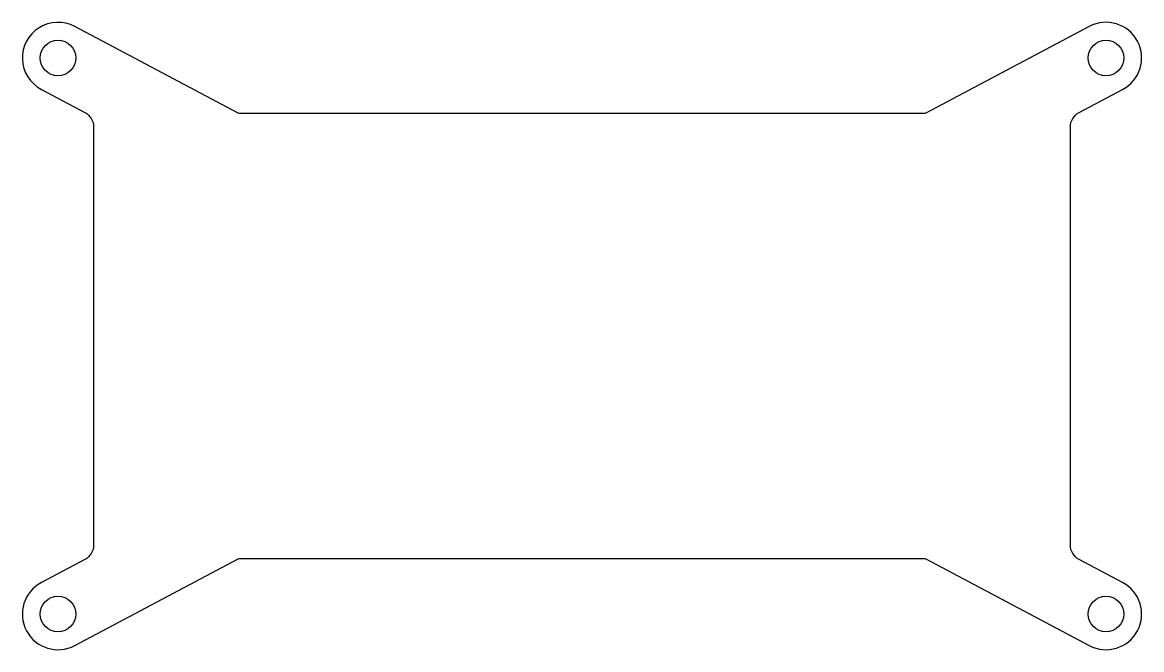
# Model space of a CAD drawing. Header units: millimetres. Extents: x -50 to 50, y -28 to 28.
import ezdxf

# ---------------------------------------------------------------- set-up
doc = ezdxf.new("R2010")
doc.units = ezdxf.units.MM
doc.layers.get('0').update_dxf_attribs({"linetype": 'CONTINUOUS'})

msp = doc.modelspace()

# ---------------------------------------------------------------- linework, layer by layer
msp.add_lwpolyline([(45.57, 27.83), (30.84, 20), (-30.84, 20), (-45.57, 27.83, 1), (-48.57, 22.17), (-44.67, 20.1, -0.277455), (-43.87, 18.78), (-43.87, -18.78, -0.277455), (-44.67, -20.1), (-48.57, -22.17, 1), (-45.57, -27.83), (-30.84, -20), (30.84, -20), (45.57, -27.83, 1), (48.57, -22.17), (44.67, -20.1, -0.277455), (43.87, -18.78), (43.87, 18.78, -0.277455), (44.67, 20.1), (48.57, 22.17, 1)], format="xyb", close=True)
for centre in [(-47.07, 25), (47.07, 25), (-47.07, -25), (47.07, -25)]:
    msp.add_circle(centre, 1.6)

doc.saveas('drawing.dxf')
